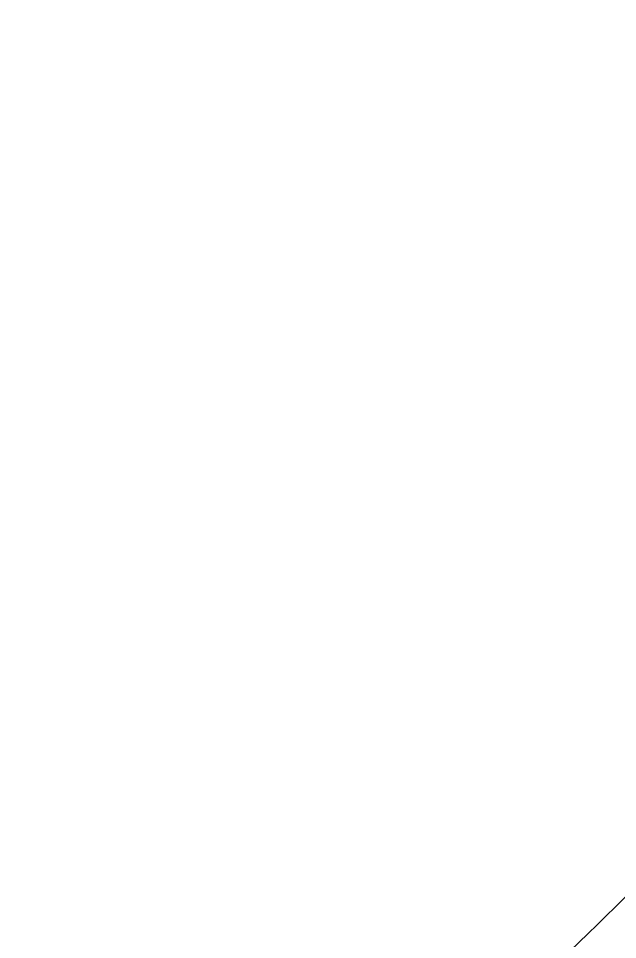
# Model space of a CAD drawing. Header units: millimetres. Extents: x -5713 to 5719, y -6024 to 5481.
# Drawn here: x 1349.4 to 1456.5, y 1135.3 to 1299.8 of the extents above; entities that cross this region are included whole.
import ezdxf

# ---------------------------------------------------------------- set-up
doc = ezdxf.new("R2010")
doc.units = ezdxf.units.MM
for name, color, linetype in [('DIKOM_ОБЪЕКТ', 7, 'Continuous'), ('DIKOM_РАЗМЕР_ЗОНА', 7, 'Continuous'), ('DIKOM_РАЗМЕР_ОБЪЕКТА', 7, 'Continuous')]:
    doc.layers.add(name, color=color, linetype=linetype)
doc.styles.add('style1', font='arial.ttf', dxfattribs={"width": 0.8})
doc.dimstyles.new('1-50', dxfattribs={"dimtxt": 300, "dimasz": 200, "dimexe": 100, "dimexo": 0, "dimgap": 100, "dimtad": 1, "dimdec": 0, "dimtxsty": 'style1', "dimcen": 0, "dimclrd": 7, "dimclre": 7, "dimadec": 1, "dimazin": 2, "dimtfac": 1, "dimtdec": 0, "dimtmove": 1, "dimatfit": 3, "dimfxl": 0, "dimlwd": 25, "dimlwe": 18, "dimarcsym": 0})

# ---------------------------------------------------------------- blocks, each defined once
blk = doc.blocks.new('*D16')
at = {"layer": 'Defpoints', "color": 0, "transparency": 16777216}
for p in [(2713.82, 2377.67), (-3598.04, -60.3), (-3598.04, -5183.86)]:
    blk.add_point(p, dxfattribs=at)
at = {"layer": 'DIKOM_РАЗМЕР_ОБЪЕКТА', "color": 7, "lineweight": 18, "transparency": 16777216}
for p, q in [((2713.82, 2377.67), (2713.82, -5283.86)), ((-3598.04, -60.3), (-3598.04, -5283.86))]:
    blk.add_line(p, q, dxfattribs=at)
at = {"layer": 'DIKOM_РАЗМЕР_ОБЪЕКТА', "color": 7, "lineweight": 25, "transparency": 16777216}
blk.add_line((2513.82, -5183.86), (-3398.04, -5183.86), dxfattribs=at)
at = {"layer": 'DIKOM_РАЗМЕР_ОБЪЕКТА', "color": 7, "transparency": 16777216}
for points in [[(-3398.04, -5150.53), (-3398.04, -5217.2), (-3598.04, -5183.86)], [(2513.82, -5150.53), (2513.82, -5217.2), (2713.82, -5183.86)]]:
    blk.add_solid(points, dxfattribs=at)
at = {"layer": 'DIKOM_РАЗМЕР_ОБЪЕКТА', "color": 0, "transparency": 16777216, "insert": (-444.93, -4930.59), "char_height": 300, "attachment_point": 5, "style": 'style1'}
blk.add_mtext('6300', dxfattribs=at)
blk = doc.blocks.new('*D15')
at = {"layer": 'Defpoints', "color": 0, "transparency": 16777216}
for p in [(-612.28, 3980.94), (4699.87, 3980.94), (684.19, -2271.39)]:
    blk.add_point(p, dxfattribs=at)
at = {"layer": 'DIKOM_РАЗМЕР_ОБЪЕКТА', "color": 7, "lineweight": 18, "transparency": 16777216}
for p, q in [((-612.28, 3980.94), (4799.87, 3980.94)), ((684.19, -2271.39), (4799.87, -2271.39))]:
    blk.add_line(p, q, dxfattribs=at)
at = {"layer": 'DIKOM_РАЗМЕР_ОБЪЕКТА', "color": 7, "lineweight": 25, "transparency": 16777216}
blk.add_line((4699.87, -2071.39), (4699.87, 3780.94), dxfattribs=at)
at = {"layer": 'DIKOM_РАЗМЕР_ОБЪЕКТА', "color": 7, "transparency": 16777216}
for points in [[(4666.54, 3780.94), (4733.21, 3780.94), (4699.87, 3980.94)], [(4666.54, -2071.39), (4733.21, -2071.39), (4699.87, -2271.39)]]:
    blk.add_solid(points, dxfattribs=at)
at = {"layer": 'DIKOM_РАЗМЕР_ОБЪЕКТА', "color": 0, "transparency": 16777216, "insert": (4446.7, 2209.88), "char_height": 300, "attachment_point": 5, "rotation": 90, "style": 'style1'}
blk.add_mtext('6250', dxfattribs=at)
blk = doc.blocks.new('*D13')
at = {"layer": 'Defpoints', "color": 0, "transparency": 16777216}
for p in [(-612.24, 5480.95), (971.69, -4271.39), (5619.37, -4271.39)]:
    blk.add_point(p, dxfattribs=at)
at = {"layer": 'DIKOM_РАЗМЕР_ЗОНА', "color": 7, "lineweight": 18, "transparency": 16777216}
for p, q in [((-612.24, 5480.95), (5719.37, 5480.95)), ((971.69, -4271.39), (5719.37, -4271.39))]:
    blk.add_line(p, q, dxfattribs=at)
at = {"layer": 'DIKOM_РАЗМЕР_ЗОНА', "color": 7, "lineweight": 25, "transparency": 16777216}
blk.add_line((5619.37, 5280.95), (5619.37, -4071.39), dxfattribs=at)
at = {"layer": 'DIKOM_РАЗМЕР_ЗОНА', "color": 7, "transparency": 16777216}
for points in [[(5586.04, 5280.95), (5652.71, 5280.95), (5619.37, 5480.95)], [(5586.04, -4071.39), (5652.71, -4071.39), (5619.37, -4271.39)]]:
    blk.add_solid(points, dxfattribs=at)
at = {"layer": 'DIKOM_РАЗМЕР_ЗОНА', "color": 0, "transparency": 16777216, "insert": (5366.2, 2209.88), "char_height": 300, "attachment_point": 5, "rotation": 90, "style": 'style1'}
blk.add_mtext('9750', dxfattribs=at)

msp = doc.modelspace()

# ---------------------------------------------------------------- linework, layer by layer
at = {"layer": 'DIKOM_ОБЪЕКТ', "color": 7, "linetype": 'Continuous', "lineweight": 15}
msp.add_arc((1168.94, 1429.62), 407, 310.4054, 320.5946, dxfattribs=at)

# ---------------------------------------------------------------- dimensions: what is measured, and where the dimension line sits
at = {"layer": 'DIKOM_РАЗМЕР_ЗОНА'}
dim = msp.add_linear_dim(base=(5619.37, -4271.39), p1=(-612.24, 5480.95), p2=(971.69, -4271.39), angle=90, text='9750', dimstyle='1-50', override={"dimscale": 1, "dimtix": 0, "dimtofl": 1, "dimtmove": 1, "dimatfit": 3}, dxfattribs=at)
dim.commit()
dim.dimension.update_dxf_attribs({"geometry": '*D13', "text_midpoint": (5619.37, 2209.88), "dimtype": 160})
at = {"layer": 'DIKOM_РАЗМЕР_ОБЪЕКТА'}
dim = msp.add_linear_dim(base=(4699.87, 3980.94), p1=(684.19, -2271.39), p2=(-612.28, 3980.94), angle=90, text='6250', dimstyle='1-50', override={"dimscale": 1, "dimtix": 0, "dimtofl": 1, "dimtmove": 1, "dimatfit": 3}, dxfattribs=at)
dim.commit()
dim.dimension.update_dxf_attribs({"geometry": '*D15', "text_midpoint": (4699.87, 2209.88), "dimtype": 160})
dim = msp.add_linear_dim(base=(-3598.04, -5183.86), p1=(2713.82, 2377.67), p2=(-3598.04, -60.3), text='6300', dimstyle='1-50', override={"dimscale": 1, "dimtix": 0, "dimtofl": 1, "dimtmove": 1, "dimatfit": 3}, dxfattribs=at)
dim.commit()
dim.dimension.update_dxf_attribs({"geometry": '*D16', "text_midpoint": (-444.93, -5183.86), "dimtype": 160})

doc.saveas('drawing.dxf')
